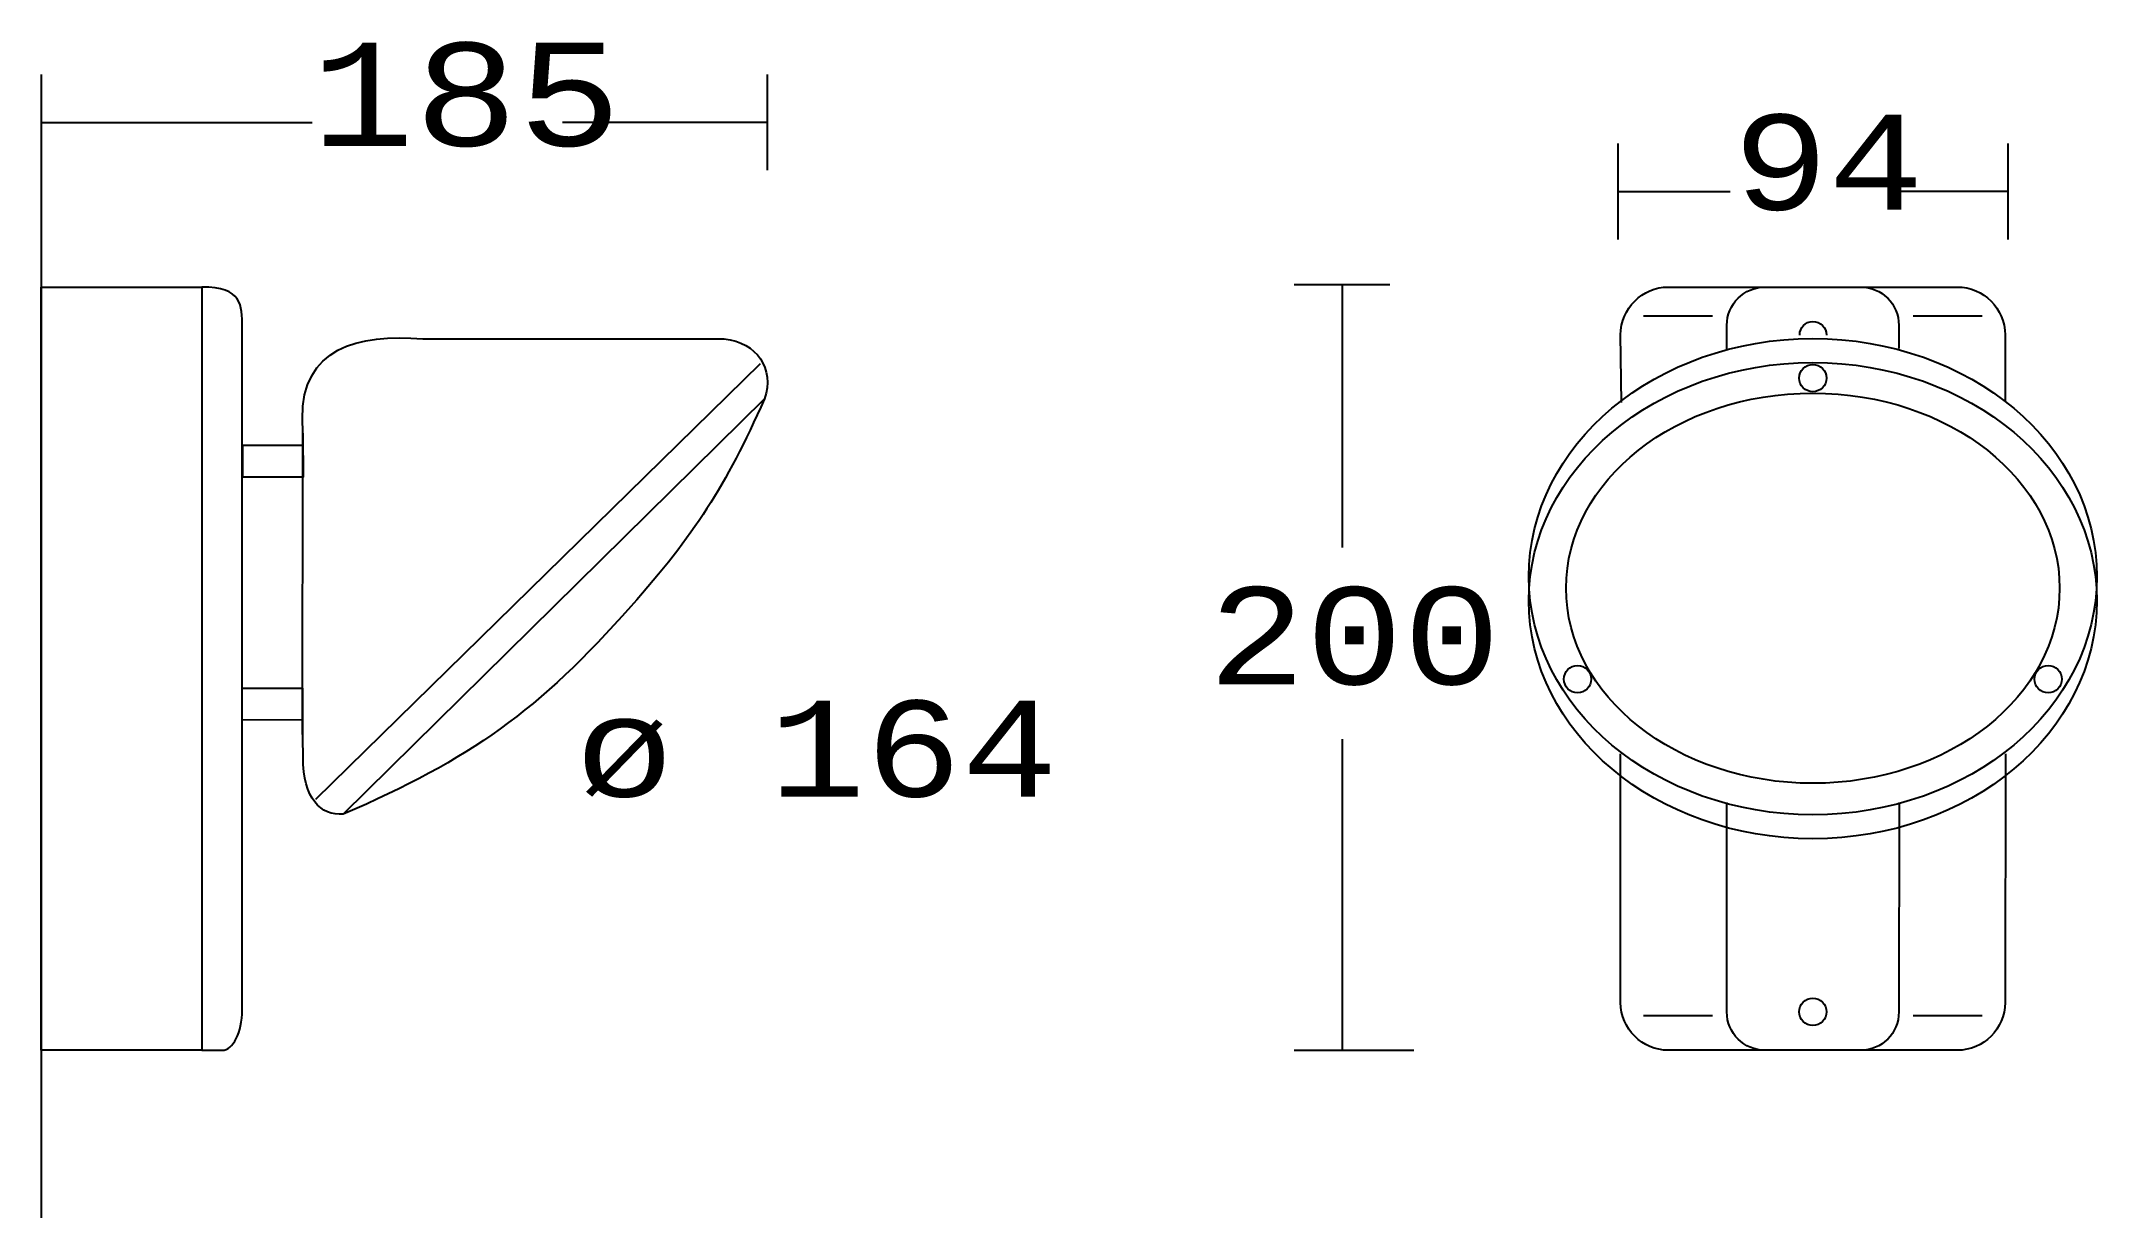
# Model space of a CAD drawing. Extents: x 44 to 207, y 106 to 199.
import ezdxf

# ---------------------------------------------------------------- set-up
doc = ezdxf.new("R2010")
doc.units = 0
doc.layers.add('LIVELLO_1', color=160, linetype='Continuous')
doc.styles.add('STD', font='txt')

# ---------------------------------------------------------------- blocks, each defined once
blk = doc.blocks.new('AI9-BLK5')
at = {"layer": 'LIVELLO_1', "color": 7}
blk.add_ellipse((0, -0.925611), major_axis=(-22.456338, 0), ratio=0.838487, dxfattribs=at)
blk = doc.blocks.new('AI9-BLK1')
at = {"layer": 'LIVELLO_1', "color": 7}
for p, q in [((-71.87, 43.78), (-71.87, 36.2)), ((-14.47, 43.78), (-14.47, 36.2)), ((-71.88, 39.99), (-71.88, -46.66)), ((-71.87, 39.99), (-50.44, 39.99)), ((-14.47, 39.99), (-30.67, 39.99)), ((52.78, 38.31), (52.78, 30.73)), ((83.62, 38.31), (83.62, 30.73)), ((52.78, 34.52), (61.66, 34.52)), ((83.62, 34.52), (74.32, 34.52)), ((27.19, 27.18), (34.76, 27.18)), ((30.98, 27.18), (30.98, 6.36)), ((54.82, 24.7), (60.26, 24.7)), ((76.14, 24.7), (81.58, 24.7)), ((-15.04, 20.89), (-50.19, -13.56)), ((30.98, -8.79), (30.98, -33.4)), ((54.82, -30.65), (60.26, -30.65)), ((76.14, -30.65), (81.58, -30.65)), ((27.19, -33.4), (36.66, -33.4))]:
    blk.add_line(p, q, dxfattribs=at)
blk.add_lwpolyline([(-71.87, 26.97), (-59.17, 26.97), (-59.17, -33.4), (-71.87, -33.4)], close=True, dxfattribs=at)
for centre in [(68.2, 19.77), (49.6, -4.05), (86.8, -4.05), (68.2, -30.36)]:
    blk.add_circle(centre, 1.08, dxfattribs=at)
for centre, major_axis, ratio in [((68.2, 4.06), (-22.46, 0), 0.838479), ((68.2, 3.15), (-19.51, 0), 0.790847)]:
    blk.add_ellipse(centre, major_axis=major_axis, ratio=ratio, dxfattribs=at)
for points, knots in [([(-59.17, -33.4), (-59.17, -33.4), (-57.58, -33.4), (-57.58, -33.4), (-56.7, -33.4), (-55.99, -31.98), (-55.99, -30.23), (-55.99, -30.23), (-55.99, 23.79), (-55.99, 23.79), (-55.99, 25.54), (-55.99, 26.97), (-59.17, 26.97)], [0, 0, 0, 0, 1, 1, 1, 2, 2, 2, 3, 3, 3, 4, 4, 4, 4]), ([(53.06, 17.84), (53.06, 17.84), (53, 23.18), (53, 23.18), (53, 25.28), (54.7, 26.97), (56.79, 26.97), (56.79, 26.97), (79.61, 26.97), (79.61, 26.97), (81.7, 26.97), (83.4, 25.28), (83.4, 23.18), (83.4, 23.18), (83.4, 17.95), (83.4, 17.95)], [0, 0, 0, 0, 1, 1, 1, 2, 2, 2, 3, 3, 3, 4, 4, 4, 5, 5, 5, 5]), ([(61.41, 22), (61.41, 22), (61.4, 23.94), (61.4, 23.94), (61.4, 25.62), (62.75, 26.97), (64.42, 26.97), (64.42, 26.97), (71.98, 26.97), (71.98, 26.97), (73.65, 26.97), (75, 25.62), (75, 23.94), (75, 23.94), (75, 22.1), (75, 22.1)], [0, 0, 0, 0, 1, 1, 1, 2, 2, 2, 3, 3, 3, 4, 4, 4, 5, 5, 5, 5]), ([(-14.69, 18.12), (-13.87, 20.53), (-15.31, 22.57), (-17.87, 22.88), (-17.87, 22.88), (-41.7, 22.88), (-41.7, 22.88), (-46.83, 23.28), (-51.31, 22.16), (-51.22, 16.53), (-51.22, 16.53), (-51.17, 14.45), (-51.17, 14.45), (-51.17, 14.45), (-55.94, 14.45), (-55.94, 14.45), (-55.94, 14.45), (-55.94, 11.93), (-55.94, 11.93), (-55.94, 11.93), (-51.17, 11.93), (-51.17, 11.93), (-51.17, 11.93), (-51.18, 15.4), (-51.18, 15.4), (-51.18, 15.4), (-51.21, -8.42), (-51.21, -8.42), (-51.21, -8.42), (-51.22, -4.77), (-51.22, -4.77), (-51.22, -4.77), (-55.99, -4.77), (-55.99, -4.77), (-55.99, -4.77), (-55.99, -7.29), (-55.99, -7.29), (-55.99, -7.29), (-51.23, -7.26), (-51.23, -7.26), (-51.23, -7.26), (-51.17, -10.2), (-51.17, -10.2), (-51.17, -13.56), (-49.77, -14.82), (-48, -14.73), (-48, -14.73), (-14.69, 18.12), (-14.69, 18.12)], [0, 0, 0, 0, 1, 1, 1, 2, 2, 2, 3, 3, 3, 4, 4, 4, 5, 5, 5, 6, 6, 6, 7, 7, 7, 8, 8, 8, 9, 9, 9, 10, 10, 10, 11, 11, 11, 12, 12, 12, 13, 13, 13, 14, 14, 14, 15, 15, 15, 16, 16, 16, 16]), ([(67.16, 23.17), (67.16, 23.77), (67.6, 24.25), (68.2, 24.25), (68.79, 24.25), (69.28, 23.77), (69.28, 23.17)], [0, 0, 0, 0, 1, 1, 1, 2, 2, 2, 2]), ([(-14.69, 18.12), (-17.79, 11.17), (-20.21, 7.4), (-25.26, 1.7), (-32.51, -6.49), (-37.94, -10.41), (-48, -14.73)], [0, 0, 0, 0, 1, 1, 1, 2, 2, 2, 2]), ([(83.43, -9.96), (83.43, -9.96), (83.4, -29.62), (83.4, -29.62), (83.4, -31.71), (81.7, -33.4), (79.61, -33.4), (79.61, -33.4), (56.79, -33.4), (56.79, -33.4), (54.7, -33.4), (53, -31.71), (53, -29.62), (53, -29.62), (53, -9.95), (53, -9.95)], [0, 0, 0, 0, 1, 1, 1, 2, 2, 2, 3, 3, 3, 4, 4, 4, 5, 5, 5, 5]), ([(75.03, -13.8), (75.03, -13.8), (75, -30.37), (75, -30.37), (75, -32.05), (73.65, -33.4), (71.98, -33.4), (71.98, -33.4), (64.42, -33.4), (64.42, -33.4), (62.75, -33.4), (61.4, -32.05), (61.4, -30.37), (61.4, -30.37), (61.4, -13.8), (61.4, -13.8)], [0, 0, 0, 0, 1, 1, 1, 2, 2, 2, 3, 3, 3, 4, 4, 4, 5, 5, 5, 5])]:
    blk.add_open_spline(points, degree=3, knots=knots, dxfattribs=at)
blk.add_blockref('AI9-BLK5', (68.2, 3.09), dxfattribs=at)
at = {"layer": 'LIVELLO_1', "color": 7, "attachment_point": 1, "style": 'STD'}
for s, insert, char_height in [('\\fCourier|b0|i0;\\H8.1592;\\C7;185', (-50.54, 46.29), 8.1592), ('\\fCourier|b0|i0;\\H7.5319;\\C7;94', (61.88, 40.61), 7.5319), ('\\fCourier|b0|i0;\\H7.6955;\\C7;200', (20.38, 3.23), 7.6955), ('\\fCourier|b0|i0;\\H7.6002;\\C7;ø 164', (-29.57, -5.74), 7.6002)]:
    blk.add_mtext(s, dxfattribs=dict(at, insert=insert, char_height=char_height))

msp = doc.modelspace()

# ---------------------------------------------------------------- block references
at = {"layer": 'LIVELLO_1', "color": 7}
msp.add_blockref('AI9-BLK1', (115.882677, 152.358917), dxfattribs=at)

doc.saveas('drawing.dxf')
